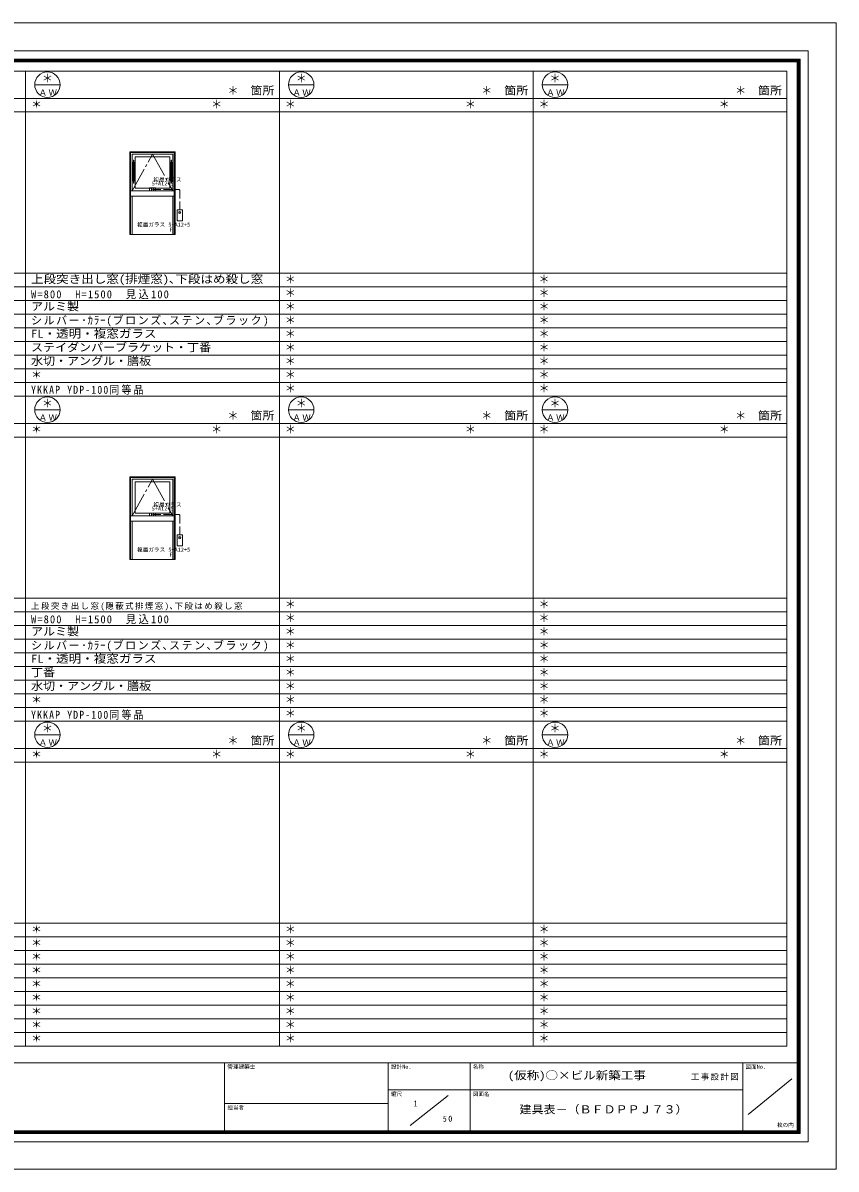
# Model space of a CAD drawing. Units: millimetres, scale not verified. Extents: x -14850 to 14850, y -10500 to 10500.
# Drawn here: x -49 to 14850, y -10500 to 10500 of the extents above; entities that cross this region are included whole.
import ezdxf
from ezdxf.enums import TextEntityAlignment as Align

# ---------------------------------------------------------------- set-up
doc = ezdxf.new("R2010")
doc.units = ezdxf.units.MM
doc.header["$LTSCALE"] = 50
doc.linetypes.add('CHAIN2', pattern=[12, 9, -1, 1, -1])
doc.linetypes.add('DASHED3', pattern=[4, 3, -1])
doc.layers.add('0-0_0', color=7, linetype='Continuous')
for name, color, linetype, lineweight in [('0-1_USER1', 7, 'Continuous', 9), ('0-2_YKK_ZWAK', 4, 'Continuous', 9), ('0-3_YKK_11', 3, 'Continuous', 9)]:
    doc.layers.add(name, color=color, linetype=linetype, lineweight=lineweight)
doc.styles.add('ＭＳ ゴシック', font='')
doc.styles.get('ＭＳ ゴシック').set_extended_font_data('MS Gothic')

msp = doc.modelspace()

# ---------------------------------------------------------------- linework, layer by layer
at = {"layer": '0-1_USER1'}
for p, q in [((-14850, 10500), (14850, 10500)), ((14850, -10500), (14850, 10500)), ((-14340.23, 9987.41), (14340.79, 9987.41)), ((14340.79, -9999.25), (14340.79, 9987.41)), ((-14190.23, 9837.97), (14190.23, 9837.97)), ((-14177.82, 9825.57), (14177.82, 9825.57)), ((-14164.85, 9812.59), (14165.42, 9812.59)), ((-14152.44, 9799.62), (14152.45, 9799.62)), ((-14140.04, 9787.22), (14140.04, 9787.22)), ((14140.04, -9799.06), (14140.04, 9787.22)), ((14152.45, -9812.03), (14152.45, 9799.62)), ((14165.42, -9825), (14165.42, 9812.59)), ((14177.82, -9837.41), (14177.82, 9825.57)), ((14190.23, -9849.81), (14190.23, 9837.97)), ((-13949.96, 9617.94), (13950.04, 9617.94)), ((0.04, -8247.06), (0.04, 9617.94)), ((4650.04, -8247.06), (4650.04, 9617.94)), ((9300.04, -8247.06), (9300.04, 9617.94)), ((13950.04, -8247.06), (13950.04, 9617.94)), ((166.71, 9367.94), (633.37, 9367.94)), ((4816.71, 9367.94), (5283.37, 9367.94)), ((9466.71, 9367.94), (9933.37, 9367.94)), ((-13949.96, 9117.94), (13950.04, 9117.94)), ((-13949.96, 8867.94), (13950.04, 8867.94)), ((-13949.96, 5912.94), (13950.04, 5912.94)), ((-13949.96, 5662.94), (13950.04, 5662.94)), ((-13949.96, 5412.94), (13950.04, 5412.94)), ((-13949.96, 5162.94), (13950.04, 5162.94)), ((-13949.96, 4912.94), (13950.04, 4912.94)), ((-13949.96, 4662.94), (13950.04, 4662.94)), ((-9299.96, 4412.94), (13950.04, 4412.94)), ((-9299.96, 4162.94), (13950.04, 4162.94)), ((-13949.96, 3912.94), (13950.04, 3912.94)), ((-13949.96, 3662.94), (13950.04, 3662.94)), ((166.71, 3412.94), (633.37, 3412.94)), ((4816.71, 3412.94), (5283.37, 3412.94)), ((9466.71, 3412.94), (9933.37, 3412.94)), ((-13949.96, 3162.94), (13950.04, 3162.94)), ((-13949.96, 2912.94), (13950.04, 2912.94)), ((-13949.96, -42.06), (13950.04, -42.06)), ((-13949.96, -292.06), (13950.04, -292.06)), ((-13949.96, -542.06), (13950.04, -542.06)), ((-13949.96, -792.06), (13950.04, -792.06)), ((-13949.96, -1042.06), (13950.04, -1042.06)), ((-13949.96, -1292.06), (13950.04, -1292.06)), ((-9299.96, -1542.06), (13950.04, -1542.06)), ((-9299.96, -1792.06), (13950.04, -1792.06)), ((-13949.96, -2042.06), (13950.04, -2042.06)), ((-13949.96, -2292.06), (13950.04, -2292.06)), ((166.71, -2542.06), (633.37, -2542.06)), ((4816.71, -2542.06), (5283.37, -2542.06)), ((9466.71, -2542.06), (9933.37, -2542.06)), ((-13949.96, -2792.06), (13950.04, -2792.06)), ((-13949.96, -3042.06), (13950.04, -3042.06)), ((-13949.96, -5997.06), (13950.04, -5997.06)), ((-13949.96, -6247.06), (13950.04, -6247.06)), ((-13949.96, -6497.06), (13950.04, -6497.06)), ((-13949.96, -6747.06), (13950.04, -6747.06)), ((-13949.96, -6997.06), (13950.04, -6997.06)), ((-13949.96, -7247.06), (13950.04, -7247.06)), ((-9299.96, -7497.06), (13950.04, -7497.06)), ((-9299.96, -7747.06), (13950.04, -7747.06)), ((-13949.96, -7997.06), (13950.04, -7997.06)), ((-13949.96, -8247.06), (13950.04, -8247.06)), ((-14190.23, -8550.56), (14190.23, -8550.56)), ((3646.81, -8550.56), (3646.81, -9849.81)), ((6644.55, -8550.56), (6644.55, -9849.81)), ((8143.42, -8550.56), (8143.42, -9849.81)), ((13140.79, -8550.56), (13140.79, -9849.81)), ((14040.23, -8848.87), (13240.61, -9498.5)), ((6644.55, -9049.62), (13140.79, -9049.62)), ((7744.18, -9148.87), (7043.8, -9699.25)), ((6644.55, -9299.44), (3646.81, -9299.44)), ((14190.23, -9849.81), (-14190.23, -9849.81)), ((14177.82, -9837.41), (-14177.82, -9837.41)), ((14165.42, -9825), (-14164.85, -9825)), ((14152.45, -9812.03), (-14152.44, -9812.03)), ((14140.04, -9799.06), (-14140.04, -9799.06)), ((14340.79, -9999.25), (-14340.23, -9999.25)), ((-14850, -10500), (14850, -10500))]:
    msp.add_line(p, q, dxfattribs=at)
for centre in [(400.04, 9367.94), (5050.04, 9367.94), (9700.04, 9367.94), (400.04, 3412.94), (5050.04, 3412.94), (9700.04, 3412.94), (400.04, -2542.06), (5050.04, -2542.06), (9700.04, -2542.06)]:
    msp.add_circle(centre, 233.33, dxfattribs=at)
at = {"layer": '0-2_YKK_ZWAK'}
for p, q in [((2740.04, 8140.44), (1910.04, 8140.44)), ((1910.04, 8140.44), (1910.04, 6625.44)), ((2725.04, 8125.44), (1925.04, 8125.44)), ((1925.04, 8125.44), (1925.04, 7425.44)), ((2695.04, 8095.44), (1955.04, 8095.44)), ((1955.04, 8095.44), (1955.04, 7425.44)), ((2645.04, 8045.44), (2005.04, 8045.44)), ((2005.04, 8045.44), (2005.04, 7470.44)), ((2645.04, 7470.44), (2645.04, 8045.44)), ((2695.04, 7425.44), (2695.04, 8095.44)), ((2725.04, 7425.44), (2725.04, 8125.44)), ((2740.04, 6625.44), (2740.04, 8140.44)), ((1925.04, 7425.44), (1925.04, 7325.44)), ((1955.04, 7425.44), (2695.04, 7425.44)), ((2005.04, 7470.44), (2645.04, 7470.44)), ((2725.04, 7325.44), (2725.04, 7425.44)), ((1925.04, 7325.44), (2725.04, 7325.44)), ((2725.04, 7325.44), (1925.04, 7325.44)), ((1925.04, 7325.44), (1925.04, 6625.44)), ((2695.04, 7325.44), (1955.04, 7325.44)), ((1955.04, 7325.44), (1955.04, 6625.44)), ((2695.04, 6625.44), (2695.04, 7325.44)), ((2725.04, 6625.44), (2725.04, 7325.44)), ((1910.04, 6625.44), (2740.04, 6625.44)), ((1925.04, 6625.44), (2725.04, 6625.44)), ((1955.04, 6625.44), (2695.04, 6625.44)), ((2740.04, 2185.44), (1910.04, 2185.44)), ((1910.04, 2185.44), (1910.04, 670.44)), ((2725.04, 2170.44), (1925.04, 2170.44)), ((1925.04, 2170.44), (1925.04, 1470.44)), ((2695.04, 2140.44), (1955.04, 2140.44)), ((1955.04, 2140.44), (1955.04, 1470.44)), ((2695.04, 1470.44), (2695.04, 2140.44)), ((2725.04, 1470.44), (2725.04, 2170.44)), ((2740.04, 670.44), (2740.04, 2185.44)), ((2645.04, 2090.44), (2005.04, 2090.44)), ((2005.04, 2090.44), (2005.04, 1515.44)), ((2645.04, 1515.44), (2645.04, 2090.44)), ((1925.04, 1470.44), (1925.04, 1370.44)), ((1955.04, 1470.44), (2695.04, 1470.44)), ((2005.04, 1515.44), (2645.04, 1515.44)), ((2725.04, 1370.44), (2725.04, 1470.44)), ((2725.04, 1370.44), (1925.04, 1370.44)), ((1925.04, 1370.44), (2725.04, 1370.44)), ((1925.04, 1370.44), (1925.04, 670.44)), ((2695.04, 1370.44), (1955.04, 1370.44)), ((1955.04, 1370.44), (1955.04, 670.44)), ((2695.04, 670.44), (2695.04, 1370.44)), ((2725.04, 670.44), (2725.04, 1370.44)), ((1910.04, 670.44), (2740.04, 670.44)), ((1925.04, 670.44), (2725.04, 670.44)), ((1955.04, 670.44), (2695.04, 670.44))]:
    msp.add_line(p, q, dxfattribs=at)
at = {"layer": '0-2_YKK_ZWAK', "linetype": 'CHAIN2'}
for p, q in [((1955.04, 7425.44), (2325.04, 8095.44)), ((2325.04, 8095.44), (2695.04, 7425.44)), ((1955.04, 1470.44), (2325.04, 2140.44)), ((2325.04, 2140.44), (2695.04, 1470.44))]:
    msp.add_line(p, q, dxfattribs=at)
at = {"layer": '0-2_YKK_ZWAK', "linetype": 'DASHED3'}
for p, q in [((2325.04, 7450.44), (2805.04, 7450.44)), ((2825.04, 7430.44), (2825.04, 7025.44)), ((2325.04, 1495.44), (2805.04, 1495.44)), ((2825.04, 1475.44), (2825.04, 1070.44))]:
    msp.add_line(p, q, dxfattribs=at)
at = {"layer": '0-2_YKK_ZWAK'}
for points in [[(1925.04, 7425.44), (2725.04, 7425.44), (1925.04, 7425.44)], [(2725.04, 1470.44), (1925.04, 1470.44), (2725.04, 1470.44)]]:
    msp.add_lwpolyline(points, dxfattribs=at)
at = {"layer": '0-2_YKK_ZWAK', "linetype": 'DASHED3'}
for centre in [(2805.04, 7430.44), (2805.04, 1475.44)]:
    msp.add_arc(centre, 20, 0, 90, dxfattribs=at)
at = {"layer": '0-3_YKK_11'}
for p, q in [((1975.04, 7985.44), (1985.04, 7985.44)), ((1975.04, 7985.44), (1975.04, 7950.44)), ((1985.04, 7985.44), (1985.04, 7950.44)), ((2665.04, 7985.44), (2675.04, 7985.44)), ((2665.04, 7985.44), (2665.04, 7950.44)), ((2675.04, 7985.44), (2675.04, 7950.44)), ((1970.04, 7950.44), (1970.04, 7600.44)), ((1970.04, 7950.44), (1990.04, 7950.44)), ((1990.04, 7950.44), (1990.04, 7600.44)), ((2660.04, 7950.44), (2660.04, 7600.44)), ((2660.04, 7950.44), (2680.04, 7950.44)), ((2680.04, 7950.44), (2680.04, 7600.44)), ((1970.04, 7600.44), (1990.04, 7600.44)), ((1975.04, 7600.44), (1975.04, 7565.44)), ((1975.04, 7565.44), (1985.04, 7565.44)), ((1985.04, 7600.44), (1985.04, 7565.44)), ((2660.04, 7600.44), (2680.04, 7600.44)), ((2665.04, 7600.44), (2665.04, 7565.44)), ((2665.04, 7565.44), (2675.04, 7565.44)), ((2675.04, 7600.44), (2675.04, 7565.44)), ((2380.04, 7475.44), (2270.04, 7475.44)), ((2270.04, 7475.44), (2270.04, 7425.44)), ((2270.04, 7425.44), (2380.04, 7425.44)), ((2305.04, 7475.44), (2305.04, 7425.44)), ((2345.04, 7425.44), (2345.04, 7475.44)), ((2380.04, 7425.44), (2380.04, 7475.44)), ((2775.04, 7075.44), (2775.04, 6875.44)), ((2875.04, 7075.44), (2775.04, 7075.44)), ((2875.04, 6875.44), (2875.04, 7075.44)), ((2775.04, 6875.44), (2875.04, 6875.44)), ((2380.04, 1520.44), (2270.04, 1520.44)), ((2270.04, 1520.44), (2270.04, 1470.44)), ((2270.04, 1470.44), (2380.04, 1470.44)), ((2305.04, 1520.44), (2305.04, 1470.44)), ((2345.04, 1470.44), (2345.04, 1520.44)), ((2380.04, 1470.44), (2380.04, 1520.44)), ((2875.04, 1120.44), (2775.04, 1120.44)), ((2775.04, 1120.44), (2775.04, 920.44)), ((2875.04, 920.44), (2875.04, 1120.44)), ((2775.04, 920.44), (2875.04, 920.44))]:
    msp.add_line(p, q, dxfattribs=at)
for centre in [(2825.04, 7025.44), (2825.04, 1070.44)]:
    msp.add_circle(centre, 20, dxfattribs=at)

# ---------------------------------------------------------------- texts
at = {"layer": '0-0_0', "style": 'ＭＳ ゴシック'}
for p in [(300.04, 9367.94), (4950.04, 9367.94), (9600.04, 9367.94), (3700.04, 9142.94), (8350.04, 9142.94), (13000.04, 9142.94), (100.04, 8892.94), (3400.04, 8892.94), (4750.04, 8892.94), (8050.04, 8892.94), (9400.04, 8892.94), (12700.04, 8892.94), (4750.04, 5687.94), (9400.04, 5687.94), (4750.04, 5437.94), (9400.04, 5437.94), (4750.04, 5187.94), (9400.04, 5187.94), (4750.04, 4937.94), (9400.04, 4937.94), (4750.04, 4687.94), (9400.04, 4687.94), (4750.04, 4437.94), (9400.04, 4437.94), (4750.04, 4187.94), (9400.04, 4187.94), (100.04, 3937.94), (4750.04, 3937.94), (9400.04, 3937.94), (4750.04, 3687.94), (9400.04, 3687.94), (300.04, 3412.94), (4950.04, 3412.94), (9600.04, 3412.94), (3700.04, 3187.94), (8350.04, 3187.94), (13000.04, 3187.94), (100.04, 2937.94), (3400.04, 2937.94), (4750.04, 2937.94), (8050.04, 2937.94), (9400.04, 2937.94), (12700.04, 2937.94), (4750.04, -267.06), (9400.04, -267.06), (4750.04, -517.06), (9400.04, -517.06), (4750.04, -767.06), (9400.04, -767.06), (4750.04, -1017.06), (9400.04, -1017.06), (4750.04, -1267.06), (9400.04, -1267.06), (4750.04, -1517.06), (9400.04, -1517.06), (4750.04, -1767.06), (9400.04, -1767.06), (100.04, -2017.06), (4750.04, -2017.06), (9400.04, -2017.06), (4750.04, -2267.06), (9400.04, -2267.06), (300.04, -2542.06), (300.04, -2542.06), (4950.04, -2542.06), (9600.04, -2542.06), (3700.04, -2767.06), (8350.04, -2767.06), (13000.04, -2767.06), (100.04, -3017.06), (3400.04, -3017.06), (4750.04, -3017.06), (8050.04, -3017.06), (9400.04, -3017.06), (12700.04, -3017.06), (100.04, -6222.06), (4750.04, -6222.06), (9400.04, -6222.06), (100.04, -6472.06), (4750.04, -6472.06), (9400.04, -6472.06), (100.04, -6722.06), (4750.04, -6722.06), (9400.04, -6722.06), (100.04, -6972.06), (4750.04, -6972.06), (9400.04, -6972.06), (100.04, -7222.06), (4750.04, -7222.06), (9400.04, -7222.06), (100.04, -7472.06), (4750.04, -7472.06), (9400.04, -7472.06), (100.04, -7722.06), (4750.04, -7722.06), (9400.04, -7722.06), (100.04, -7972.06), (4750.04, -7972.06), (9400.04, -7972.06), (100.04, -8222.06), (4750.04, -8222.06), (9400.04, -8222.06)]:
    msp.add_text('＊', height=146.6, dxfattribs=at).set_placement(p, align=Align.BOTTOM_LEFT)
for s, width, p in [('上段突き出し窓(排煙窓)､下段はめ殺し窓', 1.15, (100.04, 5687.94)), ('アルミ製', 1.1, (100.04, 5187.94)), ('FL・透明・複窓ガラス', 1.15, (100.04, 4687.94)), ('ステイダンパーブラケット・丁番', 1.1, (100.04, 4437.94)), ('水切・アングル・膳板', 1.1, (100.04, 4187.94)), ('アルミ製', 1.1, (100.04, -767.06)), ('FL・透明・複窓ガラス', 1.15, (100.04, -1267.06)), ('丁番', 1.1, (100.04, -1517.06)), ('水切・アングル・膳板', 1.1, (100.04, -1767.06))]:
    msp.add_text(s, height=146.6, dxfattribs=dict(at, width=width)).set_placement(p, align=Align.BOTTOM_LEFT)
at = {"layer": '0-0_0', "attachment_point": 7, "style": 'ＭＳ ゴシック'}
for s, insert, char_height in [('\\T1.22;\\W0.95;W=800\u3000H=1500\u3000見込100', (100.04, 5437.94), 146.6), ('\\T1.15;シルバー･ｶﾗｰ(ブロンズ､ステン､ブラック)', (100.04, 4937.94), 146.6), ('\\T1.23;\\W0.9;YKKAP\\~YDP-100同等品', (100.04, 3687.94), 146.6), ('\\T1.18;上段突き出し窓(隠蔽式排煙窓)､下段はめ殺し窓', (100.04, -267.06), 110), ('\\T1.22;\\W0.95;W=800\u3000H=1500\u3000見込100', (100.04, -517.06), 146.6), ('\\T1.15;シルバー･ｶﾗｰ(ブロンズ､ステン､ブラック)', (100.04, -1017.06), 146.6), ('\\T1.23;\\W0.9;YKKAP\\~YDP-100同等品', (100.04, -2267.06), 146.6)]:
    msp.add_mtext(s, dxfattribs=dict(at, insert=insert, char_height=char_height))
at = {"layer": '0-1_USER1', "style": 'ＭＳ ゴシック'}
for s, width, p in [('箇所', 1.1, (4120.04, 9142.94)), ('箇所', 1.1, (8770.04, 9142.94)), ('箇所', 1.1, (13420.04, 9142.94)), ('箇所', 1.1, (4120.04, 3187.94)), ('箇所', 1.1, (8770.04, 3187.94)), ('箇所', 1.1, (13420.04, 3187.94)), ('箇所', 1.1, (4120.04, -2767.06)), ('箇所', 1.1, (8770.04, -2767.06)), ('箇所', 1.1, (13420.04, -2767.06)), ('(仮称)○×ビル新築工事', 1.15, (8836.76, -8899.62)), ('建具表－（ＢＦＤＰＰＪ７３）', 1.1, (9050.09, -9524.62))]:
    msp.add_text(s, height=146.6, dxfattribs=dict(at, width=width)).set_placement(p, align=Align.BOTTOM_LEFT)
at = {"layer": '0-1_USER1', "color": 4, "style": 'ＭＳ ゴシック'}
for s, p in [('管理建築士', (3696.81, -8683.68)), ('設計No.', (6694.55, -8683.68)), ('名称', (8193.42, -8683.68)), ('図面No.', (13190.79, -8683.68)), ('縮尺', (6694.55, -9182.74)), ('図面名', (8193.42, -9182.74)), ('担当者', (3696.81, -9432.56)), ('枚の内', (13767.38, -9748.88))]:
    msp.add_text(s, height=73.31, dxfattribs=at).set_placement(p, align=Align.BOTTOM_LEFT)
at = {"layer": '0-1_USER1', "style": 'ＭＳ ゴシック'}
msp.add_text('1', height=110, dxfattribs=at).set_placement((7106.96, -9386.28), align=Align.BOTTOM_LEFT)
at = {"layer": '0-1_USER1', "char_height": 110, "attachment_point": 7, "style": 'ＭＳ ゴシック'}
for s, insert in [('\\T1.17;ＡＷ', (240.04, 9167.94)), ('\\T1.17;ＡＷ', (4890.04, 9167.94)), ('\\T1.17;ＡＷ', (9540.04, 9167.94)), ('\\T1.17;ＡＷ', (240.04, 3212.94)), ('\\T1.17;ＡＷ', (4890.04, 3212.94)), ('\\T1.17;ＡＷ', (9540.04, 3212.94)), ('\\T1.17;ＡＷ', (240.04, -2742.06)), ('\\T1.17;ＡＷ', (4890.04, -2742.06)), ('\\T1.17;ＡＷ', (9540.04, -2742.06)), ('\\T1.17;工事設計図', (12190.79, -8874.62)), ('\\T1.36;\\W0.9;50', (7643.84, -9633.46))]:
    msp.add_mtext(s, dxfattribs=dict(at, insert=insert))
at = {"layer": '0-2_YKK_ZWAK', "style": 'ＭＳ ゴシック'}
for s, p in [('5+A12+5', (2311.04, 7500.44)), ('複層ガラス', (2343.04, 7570.44)), ('複層ガラス 5+A12+5', (2044.24, 6745.44)), ('F', (2633.04, 6655.44)), ('複層ガラス', (2343.04, 1615.44)), ('5+A12+5', (2311.04, 1545.44)), ('複層ガラス 5+A12+5', (2044.24, 790.44)), ('F', (2633.04, 700.44))]:
    msp.add_text(s, height=73.31, dxfattribs=at).set_placement(p, align=Align.BOTTOM_LEFT)

doc.saveas('drawing.dxf')
